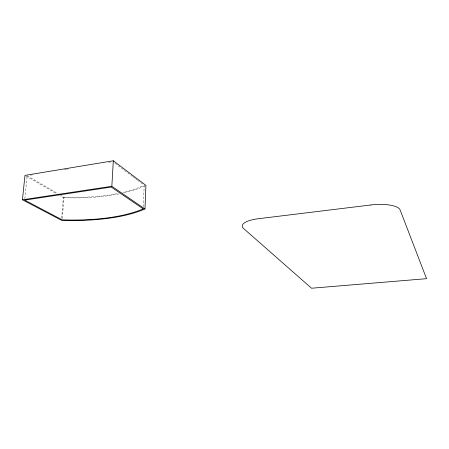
<?xml version="1.0" encoding="UTF-8"?>
<svg xmlns="http://www.w3.org/2000/svg" width="449" height="449" viewBox="0 0 449 449"><rect width="100%" height="100%" fill="white"/><g stroke="black" fill="none" stroke-linecap="round" stroke-linejoin="round"><path stroke-width="0.34" stroke-dasharray="2.25 1.68" d="M143.304 206.776L144.196 185.263L139.701 187.233A121.606 47.442 6.8 0 1 122.824 192.436M61.648 218.231L63.343 197.672L60.346 195.932M62.276 218.483L64.022 197.201L61.002 195.438M24.83 198.716L27.108 176.44M30.627 175.172L32.698 174.829M64.431 169.587L66.503 169.245M67.193 169.133L68.574 168.903M108.585 162.297L110.656 161.954M64.022 197.201L71.195 197.386A121.606 47.442 6.8 0 0 118.306 193.424M26.171 176.098L56.147 193.497M27.181 175.739L57.983 193.682M114.933 163.268L117.694 165.344M118.244 165.76L130.39 174.886M130.945 175.301L132.601 176.547M133.151 176.962L134.807 178.208M135.362 178.623L137.018 179.869M137.568 180.285L143.091 184.432M144.696 185.97A123.374 48.15 6.8 0 1 123.082 193.031M119.148 193.878A123.374 48.15 6.8 0 1 63.343 197.672"/><path stroke-width="0.67" d="M144.976 208.976L145.931 185.392L113.316 160.77L24.97 175.402L22.45 199.794L61.474 220.291A125.069 44.496 6.1 0 0 144.976 208.976L111.84 186.29L22.45 199.794M111.84 186.29L113.316 160.77M143.22 208.858L138.674 210.676A123.279 43.845 6.1 0 1 69.415 220.027L62.164 219.858L24.689 200.108L111.24 187.065L143.22 208.858M370.852 204.974L258.31 218.73A23.438 7.375 -1.2 0 0 243.521 228.451L311.55 288.23L426.55 278.677L400.126 209.975A25.357 8.065 -4.4 0 0 370.852 204.974"/></g></svg>
